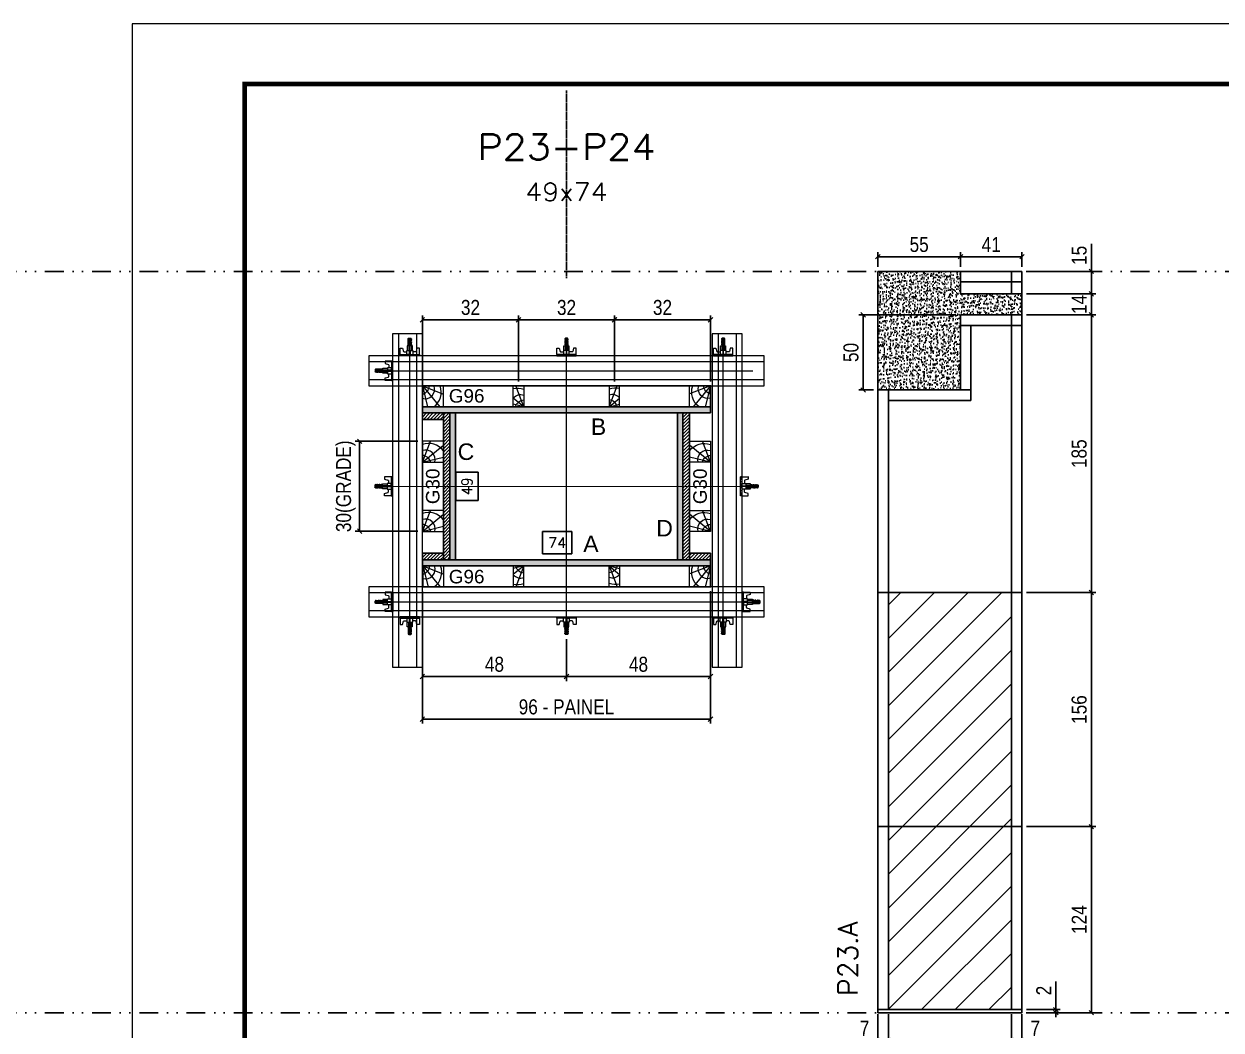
# Model space of a CAD drawing. Extents: x 13379 to 23315, y 867 to 16997.
# Drawn here: x 15912 to 16710, y 10435 to 11106 of the extents above; entities that cross this region are included whole.
import ezdxf
from ezdxf.enums import TextEntityAlignment as Align

# ---------------------------------------------------------------- set-up
doc = ezdxf.new("R2010")
doc.units = 0
for name, pattern in [('DASHED', [0.75, 0.5, -0.25]), ('DIVIDE2', [0.625, 0.25, -0.125, 0, -0.125, 0, -0.125]), ('HIDDEN', [0.375, 0.25, -0.125])]:
    doc.linetypes.add(name, pattern=pattern)
for name, color, linetype in [('CHAPA', 1, 'Continuous'), ('COTA', 241, 'Continuous'), ('MEIO_PONT', 93, 'Continuous'), ('Nível', 160, 'Continuous'), ('Painéis', 200, 'Continuous'), ('SARR_2.2x7', 40, 'Continuous'), ('SARRAFO', 251, 'Continuous'), ('Sarrafo de Pressão', 42, 'HIDDEN'), ('Texto de Titulo', 7, 'Continuous'), ('Texto Qtd Sarr', 242, 'Continuous'), ('TEXTO_GERAL', 7, 'Continuous')]:
    doc.layers.add(name, color=color, linetype=linetype)
for name, color, linetype, lineweight in [('Folhas', 255, 'Continuous', 9), ('Hachura', 251, 'Continuous', 9), ('Madeira', 126, 'Continuous', 18), ('Perfil Metálico', 224, 'Continuous', 18), ('SARRAFO DE PRESSAO', 251, 'DASHED', 9), ('Texto Seção', 7, 'Continuous', 15)]:
    doc.layers.add(name, color=color, linetype=linetype, lineweight=lineweight)
doc.styles.add('ARIAL', font='arial.ttf')
doc.styles.add('COTA TECNICA', font='techl___.ttf', dxfattribs={"height": 10})
doc.styles.add('COTA TECNICA 2X', font='techl___.ttf', dxfattribs={"height": 10})
doc.styles.add('COTA TECNICA-50', font='techl___.ttf', dxfattribs={"height": 10})
doc.styles.add('REGUA-120', font='ROMANS.shx', dxfattribs={"height": 15})
doc.styles.add('ROMANS', font='romans.shx')
doc.styles.add('SANSSERIF', font='sas_____.pfb')
doc.dimstyles.new('COTA PAINEL-50', dxfattribs={"dimtxt": 10, "dimasz": 3, "dimexe": 3, "dimexo": 3, "dimgap": 3, "dimtad": 1, "dimdec": 1, "dimzin": 12, "dimdsep": 46, "dimtxsty": 'COTA TECNICA-50', "dimblk1": 'OBLIQUE', "dimblk2": 'OBLIQUE', "dimsah": 1, "dimcen": 0.9, "dimclrd": 4, "dimclre": 4, "dimclrt": 240, "dimadec": 1, "dimazin": 3, "dimtfac": 1, "dimtdec": 1, "dimtmove": 0, "dimatfit": 3, "dimfxl": 1, "dimtolj": 1, "dimtzin": 12, "dimarcsym": 0})
doc.dimstyles.new('PAINEL', dxfattribs={"dimtxt": 10, "dimasz": 3, "dimexe": 3, "dimexo": 3, "dimgap": 3, "dimtad": 1, "dimdec": 1, "dimzin": 12, "dimdsep": 46, "dimtxsty": 'COTA TECNICA', "dimblk1": 'OBLIQUE', "dimblk2": 'OBLIQUE', "dimsah": 1, "dimcen": 0.9, "dimclrd": 4, "dimclre": 4, "dimclrt": 240, "dimadec": 1, "dimazin": 3, "dimtfac": 1, "dimtdec": 1, "dimtmove": 0, "dimatfit": 3, "dimfxl": 1, "dimtolj": 1, "dimtzin": 12, "dimarcsym": 0})
doc.dimstyles.new('SECAO PILAR', dxfattribs={"dimtxt": 10, "dimasz": 3, "dimexe": 3, "dimexo": 3, "dimgap": 3, "dimtad": 1, "dimdec": 1, "dimlfac": 0.5, "dimzin": 12, "dimdsep": 46, "dimtxsty": 'COTA TECNICA 2X', "dimblk1": 'OBLIQUE', "dimblk2": 'OBLIQUE', "dimsah": 1, "dimcen": 0.9, "dimclrd": 256, "dimclre": 256, "dimclrt": 256, "dimadec": 1, "dimazin": 3, "dimtfac": 1, "dimtdec": 1, "dimtmove": 0, "dimatfit": 3, "dimfxl": 1, "dimtolj": 1, "dimtzin": 12, "dimarcsym": 0})
doc.dimstyles.new('SECÇÃO 2', dxfattribs={"dimtxt": 7, "dimasz": 6, "dimexe": 0.18, "dimexo": 2, "dimgap": -4, "dimtad": 3, "dimdec": 1, "dimlfac": 0.5, "dimzin": 12, "dimdsep": 46, "dimtxsty": 'ROMANS', "dimblk": 'ARCHTICK', "dimcen": 0.09, "dimse1": 1, "dimse2": 1, "dimsd1": 1, "dimsd2": 1, "dimclrd": 180, "dimclre": 5, "dimclrt": 1, "dimadec": 0, "dimazin": 3, "dimtfac": 1, "dimtdec": 1, "dimtofl": 0, "dimtmove": 0, "dimatfit": 3, "dimldrblk": 'ARCHTICK', "dimfxl": 1, "dimtolj": 1, "dimtzin": 0, "dimarcsym": 0})

# ---------------------------------------------------------------- blocks, each defined once
blk = doc.blocks.new('9999999999')
at = {"layer": 'Folhas'}
blk.add_lwpolyline([(98138.98, 34190.21), (99623.98, 34190.21), (99623.98, 35240.21), (98138.98, 35240.21)], close=True, dxfattribs=at)
at = {"layer": 'Folhas', "color": 30, "const_width": 3}
blk.add_lwpolyline([(98213.98, 34230.21), (99583.98, 34230.21), (99583.98, 35200.21), (98213.98, 35200.21)], close=True, dxfattribs=at)
blk = doc.blocks.new('*D681')
at = {"layer": 'COTA', "color": 180, "lineweight": -2, "transparency": 16777216}
for p, q in [((16215.06, 10806.99), (16200.06, 10806.99)), ((16200.06, 10806.99), (16200.06, 10787.99)), ((16215.06, 10787.99), (16215.06, 10806.99)), ((16200.06, 10787.99), (16215.06, 10787.99))]:
    blk.add_line(p, q, dxfattribs=at)
at = {"layer": 'Defpoints', "color": 0, "transparency": 16777216}
for p in [(16217.19, 10846.49), (16217.19, 10748.49), (16219.06, 10748.49)]:
    blk.add_point(p, dxfattribs=at)
at = {"layer": 'COTA', "color": 1, "transparency": 16777216, "insert": (16207.56, 10797.49), "char_height": 7, "attachment_point": 5, "rotation": 90, "style": 'ROMANS'}
blk.add_mtext('\\A1;49', dxfattribs=at)
blk = doc.blocks.new('_ArchTick')
at = {"color": 0, "linetype": 'ByBlock', "const_width": 0.15}
blk.add_lwpolyline([(-0.5, -0.5), (0.5, 0.5)], dxfattribs=at)
blk = doc.blocks.new('*D682')
at = {"layer": 'COTA', "color": 180, "lineweight": -2, "transparency": 16777216}
for p, q in [((16277.51, 10767.49), (16257.84, 10767.49)), ((16257.84, 10767.49), (16257.84, 10752.49)), ((16277.51, 10752.49), (16277.51, 10767.49)), ((16257.84, 10752.49), (16277.51, 10752.49))]:
    blk.add_line(p, q, dxfattribs=at)
at = {"layer": 'Defpoints', "color": 0, "transparency": 16777216}
for p in [(16199.87, 10748.49), (16347.87, 10748.49), (16347.87, 10748.49)]:
    blk.add_point(p, dxfattribs=at)
at = {"layer": 'COTA', "color": 1, "transparency": 16777216, "insert": (16267.68, 10759.99), "char_height": 7, "attachment_point": 5, "style": 'ROMANS'}
blk.add_mtext('\\A1;74', dxfattribs=at)
blk = doc.blocks.new('_Oblique')
at = {"color": 0, "linetype": 'ByBlock', "lineweight": -2}
blk.add_line((-0.5, -0.5), (0.5, 0.5), dxfattribs=at)
blk = doc.blocks.new('*D683')
at = {"layer": 'COTA', "lineweight": -2, "transparency": 16777216}
for p, q in [((16177.87, 10727.5), (16177.87, 10639.33)), ((16369.87, 10727.54), (16369.87, 10639.33)), ((16177.87, 10642.33), (16369.87, 10642.33))]:
    blk.add_line(p, q, dxfattribs=at)
at = {"layer": 'Defpoints', "color": 0, "transparency": 16777216}
for p in [(16177.87, 10730.5), (16369.87, 10730.54), (16369.87, 10642.33)]:
    blk.add_point(p, dxfattribs=at)
at = {"layer": 'COTA', "lineweight": -2, "transparency": 16777216, "xscale": 3, "yscale": 3, "zscale": 3, "rotation": 180}
blk.add_blockref('_Oblique', (16177.87, 10642.33), dxfattribs=at)
at = {"layer": 'COTA', "lineweight": -2, "transparency": 16777216, "xscale": 3, "yscale": 3, "zscale": 3}
blk.add_blockref('_Oblique', (16369.87, 10642.33), dxfattribs=at)
at = {"layer": 'COTA', "transparency": 16777216, "insert": (16273.87, 10650.46), "char_height": 10, "attachment_point": 5, "style": 'COTA TECNICA 2X'}
blk.add_mtext('\\A1;96 - PAINEL', dxfattribs=at)
blk = doc.blocks.new('*D684')
at = {"layer": 'COTA', "lineweight": -2, "transparency": 16777216}
for p, q in [((16177.87, 10727.49), (16177.87, 10667.76)), ((16273.88, 10695.72), (16273.88, 10667.76)), ((16177.87, 10670.76), (16273.88, 10670.76))]:
    blk.add_line(p, q, dxfattribs=at)
at = {"layer": 'Defpoints', "color": 0, "transparency": 16777216}
for p in [(16177.87, 10730.49), (16273.88, 10698.72), (16273.88, 10670.76)]:
    blk.add_point(p, dxfattribs=at)
at = {"layer": 'COTA', "lineweight": -2, "transparency": 16777216, "xscale": 3, "yscale": 3, "zscale": 3, "rotation": 180}
blk.add_blockref('_Oblique', (16177.87, 10670.76), dxfattribs=at)
at = {"layer": 'COTA', "lineweight": -2, "transparency": 16777216, "xscale": 3, "yscale": 3, "zscale": 3}
blk.add_blockref('_Oblique', (16273.88, 10670.76), dxfattribs=at)
at = {"layer": 'COTA', "transparency": 16777216, "insert": (16225.88, 10678.85), "char_height": 10, "attachment_point": 5, "style": 'COTA TECNICA 2X'}
blk.add_mtext('\\A1;48', dxfattribs=at)
blk = doc.blocks.new('*D685')
at = {"layer": 'COTA', "lineweight": -2, "transparency": 16777216}
for p, q in [((16369.87, 10727.49), (16369.87, 10667.76)), ((16273.88, 10695.72), (16273.88, 10667.76)), ((16273.88, 10670.76), (16369.87, 10670.76))]:
    blk.add_line(p, q, dxfattribs=at)
at = {"layer": 'Defpoints', "color": 0, "transparency": 16777216}
for p in [(16369.87, 10730.49), (16273.88, 10698.72), (16369.87, 10670.76)]:
    blk.add_point(p, dxfattribs=at)
at = {"layer": 'COTA', "lineweight": -2, "transparency": 16777216, "xscale": 3, "yscale": 3, "zscale": 3, "rotation": 180}
blk.add_blockref('_Oblique', (16273.88, 10670.76), dxfattribs=at)
at = {"layer": 'COTA', "lineweight": -2, "transparency": 16777216, "xscale": 3, "yscale": 3, "zscale": 3}
blk.add_blockref('_Oblique', (16369.87, 10670.76), dxfattribs=at)
at = {"layer": 'COTA', "transparency": 16777216, "insert": (16321.88, 10678.85), "char_height": 10, "attachment_point": 5, "style": 'COTA TECNICA 2X'}
blk.add_mtext('\\A1;48', dxfattribs=at)
blk = doc.blocks.new('titulo1')
at = {"layer": 'Defpoints', "color": 252, "linetype": 'HIDDEN', "ltscale": 2}
blk.add_line((0, 0), (0, 125), dxfattribs=at)
at = {"layer": 'Defpoints', "style": 'ROMANS', "oblique": 15}
blk.add_attdef('FOLHA', text='', height=10, dxfattribs=at).set_placement((0, 15.58), align=Align.MIDDLE_CENTER)
at = {"layer": 'Texto Qtd Sarr', "color": 3, "style": 'ROMANS', "oblique": 15}
for tag, height, p in [('TITULO', 17, (0, 71.45)), ('SEÇÃO', 12, (0, 41.55))]:
    blk.add_attdef(tag, text='', height=height, dxfattribs=at).set_placement(p, align=Align.MIDDLE_CENTER)
blk = doc.blocks.new('PONTALETE')
at = {"layer": 'Madeira'}
for q in [(2.71, 7), (7, 5.76), (7, 1.74)]:
    blk.add_line((0, 0), q, dxfattribs=at)
blk.add_lwpolyline([(0, 0), (7, 0), (7, 7), (0, 7)], close=True, dxfattribs=at)
for centre, radius, start, end in [((2.04, 0.06), 6.23, 37.2818, 109.0913), ((1.09, 0.9), 3.19, 343.603, 109.9847), ((-0.21, -0.78), 3.09, 14.6322, 86.0383)]:
    blk.add_arc(centre, radius, start, end, dxfattribs=at)
blk = doc.blocks.new('*D668')
at = {"layer": 'COTA', "lineweight": -2, "transparency": 16777216}
for p, q in [((16177.87, 10853.49), (16177.87, 10911.42)), ((16241.95, 10867.44), (16241.95, 10911.42)), ((16177.87, 10908.42), (16241.95, 10908.42))]:
    blk.add_line(p, q, dxfattribs=at)
at = {"layer": 'Defpoints', "color": 0, "transparency": 16777216}
for p in [(16241.95, 10908.42), (16241.95, 10864.44), (16177.87, 10850.49)]:
    blk.add_point(p, dxfattribs=at)
at = {"layer": 'COTA', "lineweight": -2, "transparency": 16777216, "xscale": 3, "yscale": 3, "zscale": 3, "rotation": 180}
blk.add_blockref('_Oblique', (16177.87, 10908.42), dxfattribs=at)
at = {"layer": 'COTA', "lineweight": -2, "transparency": 16777216, "xscale": 3, "yscale": 3, "zscale": 3}
blk.add_blockref('_Oblique', (16241.95, 10908.42), dxfattribs=at)
at = {"layer": 'COTA', "transparency": 16777216, "insert": (16209.91, 10916.64), "char_height": 10, "attachment_point": 5, "style": 'COTA TECNICA 2X'}
blk.add_mtext('\\A1;32', dxfattribs=at)
blk = doc.blocks.new('MEIO PONTALETE')
at = {"layer": 'Madeira'}
for q in [(2.71, 7), (3.5, 2.88), (3.5, 0.87)]:
    blk.add_line((0, 0), q, dxfattribs=at)
blk.add_lwpolyline([(0, 0), (3.5, 0), (3.5, 7), (0, 7)], close=True, dxfattribs=at)
for centre, radius, start, end in [((2.04, 0.06), 6.23, 76.4499, 109.0913), ((1.09, 0.9), 3.19, 40.9063, 109.9847), ((-0.21, -0.78), 3.09, 14.6322, 86.0383)]:
    blk.add_arc(centre, radius, start, end, dxfattribs=at)
blk = doc.blocks.new('*D695')
at = {"layer": 'COTA', "lineweight": -2, "transparency": 16777216}
for p, q in [((16241.95, 10867.44), (16241.95, 10911.42)), ((16305.9, 10867.44), (16305.9, 10911.42)), ((16241.95, 10908.42), (16305.9, 10908.42))]:
    blk.add_line(p, q, dxfattribs=at)
at = {"layer": 'Defpoints', "color": 0, "transparency": 16777216}
for p in [(16305.9, 10908.42), (16241.95, 10864.44), (16305.9, 10864.44)]:
    blk.add_point(p, dxfattribs=at)
at = {"layer": 'COTA', "lineweight": -2, "transparency": 16777216, "xscale": 3, "yscale": 3, "zscale": 3, "rotation": 180}
blk.add_blockref('_Oblique', (16241.95, 10908.42), dxfattribs=at)
at = {"layer": 'COTA', "lineweight": -2, "transparency": 16777216, "xscale": 3, "yscale": 3, "zscale": 3}
blk.add_blockref('_Oblique', (16305.9, 10908.42), dxfattribs=at)
at = {"layer": 'COTA', "transparency": 16777216, "insert": (16273.92, 10916.64), "char_height": 10, "attachment_point": 5, "style": 'COTA TECNICA 2X'}
blk.add_mtext('\\A1;32', dxfattribs=at)
blk = doc.blocks.new('C')
at = {"layer": 'Hachura', "color": 0}
for p, q in [((0, 3.22), (0, -3.22)), ((0.45, 3.22), (0, 3.22)), ((0.46, 3.16), (0, 3.16)), ((0.46, 3.05), (0, 3.05)), ((0.46, 2.88), (0, 2.88)), ((0, 2.75), (0, -1.16)), ((0.46, 2.65), (0, 2.65)), ((0.46, 2.23), (0, 2.23)), ((0.46, 1.51), (0, 1.51)), ((0.39, 0.49), (0.17, 0.49)), ((0.45, -3.23), (0.45, 3.22)), ((0.45, 3.22), (2.58, 3.22)), ((1.74, 0.97), (0.45, 0.97)), ((1.45, 0.1), (0.45, 0.1)), ((1.35, 1.94), (1.35, 0.96)), ((2.58, 2.39), (1.47, 2.09)), ((1.74, -0.97), (1.74, 0.97)), ((1.74, 0.97), (1.74, 0.84)), ((1.74, 0.97), (1.74, 0.84)), ((1.74, 0.84), (3.35, 0.84)), ((3.35, 0.45), (1.74, 0.45)), ((2.58, 3.22), (2.58, 2.39)), ((3.32, 0.84), (3.32, -0.84)), ((3.35, 0.84), (3.35, -0.84)), ((3.68, 0.45), (3.35, 0.45)), ((3.84, -0.52), (3.35, 0.45)), ((3.35, 0.06), (3.67, -0.57)), ((3.68, 0.45), (4.16, -0.52)), ((3.72, 0.5), (4.25, -0.57)), ((4.37, -0.55), (3.83, 0.53)), ((4.15, 0.45), (3.93, 0.45)), ((4.42, -0.52), (3.93, 0.45)), ((4.15, 0.45), (4.26, 0.45)), ((4.26, 0.45), (4.74, -0.52)), ((4.3, 0.5), (4.83, -0.57)), ((4.95, -0.55), (4.41, 0.53)), ((4.51, 0.45), (4.84, 0.45)), ((5, -0.52), (4.51, 0.45)), ((4.84, 0.45), (5.32, -0.52)), ((4.88, 0.5), (5.41, -0.57)), ((5.53, -0.55), (4.99, 0.53)), ((5.58, -0.52), (5.09, 0.45)), ((5.42, 0.45), (5.09, 0.45)), ((5.58, -0.52), (5.09, 0.45)), ((5.42, 0.45), (5.74, -0.19)), ((5.46, 0.5), (5.74, -0.07)), ((5.74, 0.19), (5.57, 0.53)), ((5.74, 0.32), (5.68, 0.45)), ((5.68, 0.45), (5.74, 0.45)), ((5.74, 0.45), (5.9, 0.29)), ((5.74, 0.45), (5.74, -0.52)), ((5.9, -0.36), (5.9, 0.29)), ((0.45, 0), (0, 0)), ((0.46, -1.52), (0, -1.52)), ((0.46, -2.23), (0, -2.23)), ((0.46, -2.65), (0, -2.65)), ((0.46, -2.88), (0, -2.88)), ((0.46, -3.05), (0, -3.05)), ((0.46, -3.16), (0, -3.16)), ((0, -3.22), (2.57, -3.22)), ((0.08, -0.48), (0.29, -0.48)), ((0.29, -0.48), (0.4, -0.48)), ((0.45, 0), (0.45, -0.97)), ((0.45, -0.16), (1.45, -0.16)), ((0.45, -0.65), (0.45, -0.32)), ((0.45, -3.23), (0.45, -0.65)), ((0.45, -0.97), (1.74, -0.97)), ((1.35, -1.94), (1.35, -0.97)), ((2.58, -2.39), (1.47, -2.1)), ((3.35, -0.32), (1.74, -0.32)), ((3.35, -0.84), (1.74, -0.84)), ((2.58, -3.23), (2.58, -2.39)), ((3.35, -0.07), (3.58, -0.52)), ((3.35, -0.52), (3.58, -0.52)), ((3.84, -0.52), (4.16, -0.52)), ((4.42, -0.52), (4.74, -0.52)), ((4.63, -0.52), (4.74, -0.52)), ((5, -0.52), (5.32, -0.52)), ((5.58, -0.52), (5.74, -0.52)), ((5.74, -0.52), (5.9, -0.36)), ((5.74, -0.52), (5.74, -0.52))]:
    blk.add_line(p, q, dxfattribs=at)
for centre, radius, start, end in [((1.52, 1.94), 0.161, 104.7436, 180), ((1.44, -0.03), 0.129, 272.695, 87.305), ((3.81, 0.39), 0.143, 25.5688, 154.4312), ((4.39, 0.39), 0.143, 25.5688, 154.4312), ((4.97, 0.39), 0.143, 25.5688, 154.4312), ((5.55, 0.39), 0.143, 25.5688, 154.4312), ((0.17, -0.37), 0.174, 221.744, 317.8592), ((1.52, -1.94), 0.161, 180, 255.2564), ((3.71, -0.4), 0.174, 222.1408, 318.256), ((4.29, -0.4), 0.174, 222.1408, 318.256), ((4.87, -0.4), 0.174, 222.1408, 318.256), ((5.45, -0.4), 0.174, 222.1408, 318.256), ((5.61, -0.4), 0.174, 317.8592, 318.256)]:
    blk.add_arc(centre, radius, start, end, dxfattribs=at)
blk = doc.blocks.new('*D669')
at = {"layer": 'COTA', "lineweight": -2, "transparency": 16777216}
for p, q in [((16305.8, 10867.44), (16305.8, 10911.42)), ((16369.87, 10867.44), (16369.87, 10911.42)), ((16305.8, 10908.42), (16369.87, 10908.42))]:
    blk.add_line(p, q, dxfattribs=at)
at = {"layer": 'Defpoints', "color": 0, "transparency": 16777216}
for p in [(16369.87, 10908.42), (16305.8, 10864.44), (16369.87, 10864.44)]:
    blk.add_point(p, dxfattribs=at)
at = {"layer": 'COTA', "lineweight": -2, "transparency": 16777216, "xscale": 3, "yscale": 3, "zscale": 3, "rotation": 180}
blk.add_blockref('_Oblique', (16305.8, 10908.42), dxfattribs=at)
at = {"layer": 'COTA', "lineweight": -2, "transparency": 16777216, "xscale": 3, "yscale": 3, "zscale": 3}
blk.add_blockref('_Oblique', (16369.87, 10908.42), dxfattribs=at)
at = {"layer": 'COTA', "transparency": 16777216, "insert": (16337.84, 10916.64), "char_height": 10, "attachment_point": 5, "style": 'COTA TECNICA 2X'}
blk.add_mtext('\\A1;32', dxfattribs=at)
blk = doc.blocks.new('*D670')
at = {"layer": 'COTA', "lineweight": -2, "transparency": 16777216}
for p, q in [((16174.87, 10827.49), (16133.06, 10827.49)), ((16136.06, 10767.57), (16136.06, 10827.49)), ((16174.9, 10767.57), (16133.06, 10767.57))]:
    blk.add_line(p, q, dxfattribs=at)
at = {"layer": 'Defpoints', "color": 0, "transparency": 16777216}
for p in [(16136.06, 10827.49), (16177.87, 10827.49), (16177.9, 10767.57)]:
    blk.add_point(p, dxfattribs=at)
at = {"layer": 'COTA', "lineweight": -2, "transparency": 16777216, "xscale": 3, "yscale": 3, "zscale": 3}
for p, rotation in [((16136.06, 10827.49), 90), ((16136.06, 10767.57), 270)]:
    blk.add_blockref('_Oblique', p, dxfattribs=dict(at, rotation=rotation))
at = {"layer": 'COTA', "transparency": 16777216, "insert": (16126.84, 10797.53), "char_height": 10, "attachment_point": 5, "rotation": 90, "style": 'COTA TECNICA 2X'}
blk.add_mtext('\\A1;30(GRADE)', dxfattribs=at)
blk = doc.blocks.new('*D671')
at = {"layer": 'COTA', "color": 4, "lineweight": -2, "transparency": 16777216}
for p, q in [((16481.35, 10445.73), (16481.35, 10391.55)), ((16577.35, 10445.73), (16577.35, 10391.55)), ((16481.35, 10394.55), (16577.35, 10394.55))]:
    blk.add_line(p, q, dxfattribs=at)
at = {"layer": 'Defpoints', "color": 0, "transparency": 16777216}
for p in [(16481.35, 10448.73), (16577.35, 10448.73), (16577.35, 10394.55)]:
    blk.add_point(p, dxfattribs=at)
at = {"layer": 'COTA', "color": 4, "lineweight": -2, "transparency": 16777216, "xscale": 3, "yscale": 3, "zscale": 3, "rotation": 180}
blk.add_blockref('_Oblique', (16481.35, 10394.55), dxfattribs=at)
at = {"layer": 'COTA', "color": 4, "lineweight": -2, "transparency": 16777216, "xscale": 3, "yscale": 3, "zscale": 3}
blk.add_blockref('_Oblique', (16577.35, 10394.55), dxfattribs=at)
at = {"layer": 'COTA', "color": 240, "transparency": 16777216, "insert": (16529.35, 10402.68), "char_height": 10, "attachment_point": 5, "style": 'COTA TECNICA'}
blk.add_mtext('\\A1;96', dxfattribs=at)
blk = doc.blocks.new('*D672')
at = {"layer": 'COTA', "color": 4, "lineweight": -2, "transparency": 16777216}
for p, q in [((16580.35, 10570.73), (16626.59, 10570.73)), ((16623.59, 10446.73), (16623.59, 10570.73)), ((16580.35, 10446.73), (16626.59, 10446.73))]:
    blk.add_line(p, q, dxfattribs=at)
at = {"layer": 'Defpoints', "color": 0, "transparency": 16777216}
for p in [(16577.35, 10570.73), (16623.59, 10570.73), (16577.35, 10446.73)]:
    blk.add_point(p, dxfattribs=at)
at = {"layer": 'COTA', "color": 4, "lineweight": -2, "transparency": 16777216, "xscale": 3, "yscale": 3, "zscale": 3}
for p, rotation in [((16623.59, 10570.73), 90), ((16623.59, 10446.73), 270)]:
    blk.add_blockref('_Oblique', p, dxfattribs=dict(at, rotation=rotation))
at = {"layer": 'COTA', "color": 240, "transparency": 16777216, "insert": (16615.51, 10508.73), "char_height": 10, "attachment_point": 5, "rotation": 90, "style": 'COTA TECNICA-50'}
blk.add_mtext('\\A1;124', dxfattribs=at)
blk = doc.blocks.new('*D673')
at = {"layer": 'COTA', "color": 4, "lineweight": -2, "transparency": 16777216}
for p, q in [((16599.87, 10448.73), (16599.87, 10467.53)), ((16580.35, 10448.73), (16602.87, 10448.73)), ((16599.87, 10446.73), (16599.87, 10448.73)), ((16580.35, 10446.73), (16602.87, 10446.73)), ((16599.87, 10446.73), (16599.87, 10443.73))]:
    blk.add_line(p, q, dxfattribs=at)
at = {"layer": 'Defpoints', "color": 0, "transparency": 16777216}
for p in [(16577.35, 10448.73), (16577.35, 10446.73), (16599.87, 10446.73)]:
    blk.add_point(p, dxfattribs=at)
at = {"layer": 'COTA', "color": 4, "lineweight": -2, "transparency": 16777216, "xscale": 3, "yscale": 3, "zscale": 3}
for p, rotation in [((16599.87, 10448.73), 270), ((16599.87, 10446.73), 90)]:
    blk.add_blockref('_Oblique', p, dxfattribs=dict(at, rotation=rotation))
at = {"layer": 'COTA', "color": 240, "transparency": 16777216, "insert": (16591.87, 10461.47), "char_height": 10, "attachment_point": 5, "rotation": 90, "style": 'COTA TECNICA-50'}
blk.add_mtext('\\A1;2', dxfattribs=at)
blk = doc.blocks.new('*D674')
at = {"layer": 'COTA', "color": 4, "lineweight": -2, "transparency": 16777216}
for p, q in [((16481.35, 10443.73), (16481.35, 10425.22)), ((16488.35, 10445.73), (16488.35, 10425.22)), ((16481.35, 10428.22), (16466.62, 10428.22)), ((16488.35, 10428.22), (16481.35, 10428.22))]:
    blk.add_line(p, q, dxfattribs=at)
at = {"layer": 'Defpoints', "color": 0, "transparency": 16777216}
for p in [(16488.35, 10448.73), (16481.35, 10446.73), (16481.35, 10428.22)]:
    blk.add_point(p, dxfattribs=at)
at = {"layer": 'COTA', "color": 4, "lineweight": -2, "transparency": 16777216, "xscale": 3, "yscale": 3, "zscale": 3, "rotation": 180}
blk.add_blockref('_Oblique', (16481.35, 10428.22), dxfattribs=at)
at = {"layer": 'COTA', "color": 4, "lineweight": -2, "transparency": 16777216, "xscale": 3, "yscale": 3, "zscale": 3}
blk.add_blockref('_Oblique', (16488.35, 10428.22), dxfattribs=at)
at = {"layer": 'COTA', "color": 240, "transparency": 16777216, "insert": (16472.48, 10436.29), "char_height": 10, "attachment_point": 5, "style": 'COTA TECNICA-50'}
blk.add_mtext('\\A1;7', dxfattribs=at)
blk = doc.blocks.new('*D675')
at = {"layer": 'COTA', "color": 4, "lineweight": -2, "transparency": 16777216}
for p, q in [((16570.35, 10445.73), (16570.35, 10425.22)), ((16577.35, 10443.73), (16577.35, 10425.22)), ((16570.35, 10428.22), (16577.35, 10428.22)), ((16577.35, 10428.22), (16592.08, 10428.22))]:
    blk.add_line(p, q, dxfattribs=at)
at = {"layer": 'Defpoints', "color": 0, "transparency": 16777216}
for p in [(16570.35, 10448.73), (16577.35, 10446.73), (16577.35, 10428.22)]:
    blk.add_point(p, dxfattribs=at)
at = {"layer": 'COTA', "color": 4, "lineweight": -2, "transparency": 16777216, "xscale": 3, "yscale": 3, "zscale": 3, "rotation": 180}
blk.add_blockref('_Oblique', (16570.35, 10428.22), dxfattribs=at)
at = {"layer": 'COTA', "color": 4, "lineweight": -2, "transparency": 16777216, "xscale": 3, "yscale": 3, "zscale": 3}
blk.add_blockref('_Oblique', (16577.35, 10428.22), dxfattribs=at)
at = {"layer": 'COTA', "color": 240, "transparency": 16777216, "insert": (16586.21, 10436.29), "char_height": 10, "attachment_point": 5, "style": 'COTA TECNICA-50'}
blk.add_mtext('\\A1;7', dxfattribs=at)
blk = doc.blocks.new('*D696')
at = {"layer": 'COTA', "color": 4, "lineweight": -2, "transparency": 16777216}
for p, q in [((16580.35, 10925.73), (16626.59, 10925.73)), ((16623.59, 10911.73), (16623.59, 10925.73)), ((16580.35, 10911.73), (16626.59, 10911.73))]:
    blk.add_line(p, q, dxfattribs=at)
at = {"layer": 'Defpoints', "color": 0, "transparency": 16777216}
for p in [(16577.35, 10925.73), (16623.59, 10925.73), (16577.35, 10911.73)]:
    blk.add_point(p, dxfattribs=at)
at = {"layer": 'COTA', "color": 4, "lineweight": -2, "transparency": 16777216, "xscale": 3, "yscale": 3, "zscale": 3}
for p, rotation in [((16623.59, 10925.73), 90), ((16623.59, 10911.73), 270)]:
    blk.add_blockref('_Oblique', p, dxfattribs=dict(at, rotation=rotation))
at = {"layer": 'COTA', "color": 240, "transparency": 16777216, "insert": (16615.51, 10918.73), "char_height": 10, "attachment_point": 5, "rotation": 90, "style": 'COTA TECNICA'}
blk.add_mtext('\\A1;14', dxfattribs=at)
blk = doc.blocks.new('*D697')
at = {"layer": 'COTA', "color": 4, "lineweight": -2, "transparency": 16777216}
for p, q in [((16623.59, 10940.73), (16623.59, 10959.1)), ((16580.35, 10940.73), (16626.59, 10940.73)), ((16623.59, 10925.73), (16623.59, 10940.73)), ((16580.35, 10925.73), (16626.59, 10925.73))]:
    blk.add_line(p, q, dxfattribs=at)
at = {"layer": 'Defpoints', "color": 0, "transparency": 16777216}
for p in [(16577.35, 10940.73), (16623.59, 10940.73), (16577.35, 10925.73)]:
    blk.add_point(p, dxfattribs=at)
at = {"layer": 'COTA', "color": 4, "lineweight": -2, "transparency": 16777216, "xscale": 3, "yscale": 3, "zscale": 3}
for p, rotation in [((16623.59, 10940.73), 90), ((16623.59, 10925.73), 270)]:
    blk.add_blockref('_Oblique', p, dxfattribs=dict(at, rotation=rotation))
at = {"layer": 'COTA', "color": 240, "transparency": 16777216, "insert": (16615.48, 10951.41), "char_height": 10, "attachment_point": 5, "rotation": 90, "style": 'COTA TECNICA'}
blk.add_mtext('\\A1;15', dxfattribs=at)
blk = doc.blocks.new('*D698')
at = {"layer": 'COTA', "color": 4, "lineweight": -2, "transparency": 16777216}
for p, q in [((16481.35, 10943.73), (16481.35, 10953.51)), ((16536.35, 10943.73), (16536.35, 10953.51)), ((16481.35, 10950.51), (16536.35, 10950.51))]:
    blk.add_line(p, q, dxfattribs=at)
at = {"layer": 'Defpoints', "color": 0, "transparency": 16777216}
for p in [(16536.35, 10950.51), (16481.35, 10940.73), (16536.35, 10940.73)]:
    blk.add_point(p, dxfattribs=at)
at = {"layer": 'COTA', "color": 4, "lineweight": -2, "transparency": 16777216, "xscale": 3, "yscale": 3, "zscale": 3, "rotation": 180}
blk.add_blockref('_Oblique', (16481.35, 10950.51), dxfattribs=at)
at = {"layer": 'COTA', "color": 4, "lineweight": -2, "transparency": 16777216, "xscale": 3, "yscale": 3, "zscale": 3}
blk.add_blockref('_Oblique', (16536.35, 10950.51), dxfattribs=at)
at = {"layer": 'COTA', "color": 240, "transparency": 16777216, "insert": (16508.85, 10958.62), "char_height": 10, "attachment_point": 5, "style": 'COTA TECNICA'}
blk.add_mtext('\\A1;55', dxfattribs=at)
blk = doc.blocks.new('*D699')
at = {"layer": 'COTA', "color": 4, "lineweight": -2, "transparency": 16777216}
for p, q in [((16536.35, 10943.73), (16536.35, 10953.51)), ((16577.35, 10943.73), (16577.35, 10953.51)), ((16577.35, 10950.51), (16536.35, 10950.51))]:
    blk.add_line(p, q, dxfattribs=at)
at = {"layer": 'Defpoints', "color": 0, "transparency": 16777216}
for p in [(16536.35, 10950.51), (16536.35, 10940.73), (16577.35, 10940.73)]:
    blk.add_point(p, dxfattribs=at)
at = {"layer": 'COTA', "color": 4, "lineweight": -2, "transparency": 16777216, "xscale": 3, "yscale": 3, "zscale": 3, "rotation": 180}
blk.add_blockref('_Oblique', (16536.35, 10950.51), dxfattribs=at)
at = {"layer": 'COTA', "color": 4, "lineweight": -2, "transparency": 16777216, "xscale": 3, "yscale": 3, "zscale": 3}
blk.add_blockref('_Oblique', (16577.35, 10950.51), dxfattribs=at)
at = {"layer": 'COTA', "color": 240, "transparency": 16777216, "insert": (16556.85, 10958.58), "char_height": 10, "attachment_point": 5, "style": 'COTA TECNICA'}
blk.add_mtext('\\A1;41', dxfattribs=at)
blk = doc.blocks.new('*D700')
at = {"layer": 'COTA', "color": 4, "lineweight": -2, "transparency": 16777216}
for p, q in [((16533.35, 10911.73), (16468.57, 10911.73)), ((16471.57, 10861.73), (16471.57, 10911.73)), ((16478.35, 10861.73), (16468.57, 10861.73))]:
    blk.add_line(p, q, dxfattribs=at)
at = {"layer": 'Defpoints', "color": 0, "transparency": 16777216}
for p in [(16471.57, 10911.73), (16536.35, 10911.73), (16481.35, 10861.73)]:
    blk.add_point(p, dxfattribs=at)
at = {"layer": 'COTA', "color": 4, "lineweight": -2, "transparency": 16777216, "xscale": 3, "yscale": 3, "zscale": 3}
for p, rotation in [((16471.57, 10911.73), 90), ((16471.57, 10861.73), 270)]:
    blk.add_blockref('_Oblique', p, dxfattribs=dict(at, rotation=rotation))
at = {"layer": 'COTA', "color": 240, "transparency": 16777216, "insert": (16463.46, 10886.73), "char_height": 10, "attachment_point": 5, "rotation": 90, "style": 'COTA TECNICA'}
blk.add_mtext('\\A1;50', dxfattribs=at)
blk = doc.blocks.new('*D704')
at = {"layer": 'COTA', "color": 4, "lineweight": -2, "transparency": 16777216}
for p, q in [((16580.35, 10726.73), (16626.59, 10726.73)), ((16623.59, 10570.73), (16623.59, 10726.73)), ((16580.35, 10570.73), (16626.59, 10570.73))]:
    blk.add_line(p, q, dxfattribs=at)
at = {"layer": 'Defpoints', "color": 0, "transparency": 16777216}
for p in [(16577.35, 10726.73), (16623.59, 10726.73), (16577.35, 10570.73)]:
    blk.add_point(p, dxfattribs=at)
at = {"layer": 'COTA', "color": 4, "lineweight": -2, "transparency": 16777216, "xscale": 3, "yscale": 3, "zscale": 3}
for p, rotation in [((16623.59, 10726.73), 90), ((16623.59, 10570.73), 270)]:
    blk.add_blockref('_Oblique', p, dxfattribs=dict(at, rotation=rotation))
at = {"layer": 'COTA', "color": 240, "transparency": 16777216, "insert": (16615.48, 10648.73), "char_height": 10, "attachment_point": 5, "rotation": 90, "style": 'COTA TECNICA'}
blk.add_mtext('\\A1;156', dxfattribs=at)
blk = doc.blocks.new('*D705')
at = {"layer": 'COTA', "color": 4, "lineweight": -2, "transparency": 16777216}
for p, q in [((16580.35, 10911.73), (16626.59, 10911.73)), ((16623.59, 10726.73), (16623.59, 10911.73)), ((16580.35, 10726.73), (16626.59, 10726.73))]:
    blk.add_line(p, q, dxfattribs=at)
at = {"layer": 'Defpoints', "color": 0, "transparency": 16777216}
for p in [(16577.35, 10911.73), (16623.59, 10911.73), (16577.35, 10726.73)]:
    blk.add_point(p, dxfattribs=at)
at = {"layer": 'COTA', "color": 4, "lineweight": -2, "transparency": 16777216, "xscale": 3, "yscale": 3, "zscale": 3}
for p, rotation in [((16623.59, 10911.73), 90), ((16623.59, 10726.73), 270)]:
    blk.add_blockref('_Oblique', p, dxfattribs=dict(at, rotation=rotation))
at = {"layer": 'COTA', "color": 240, "transparency": 16777216, "insert": (16615.45, 10819.23), "char_height": 10, "attachment_point": 5, "rotation": 90, "style": 'COTA TECNICA'}
blk.add_mtext('\\A1;185', dxfattribs=at)

msp = doc.modelspace()

# ---------------------------------------------------------------- hatches: boundary and pattern name
at = {"layer": 'COTA'}
h = msp.add_hatch(dxfattribs=at)
h.set_pattern_fill('AR-CONC', color=256, scale=0.03)
h.paths.add_polyline_path([(16536.35, 10911.73), (16577.35, 10911.73), (16577.35, 10925.73), (16536.35, 10925.73), (16536.35, 10940.73), (16481.35, 10940.73), (16481.35, 10861.73), (16536.35, 10861.73)])
at = {"layer": 'Hachura'}
h = msp.add_hatch(color=256, dxfattribs=at)
h.dxf.hatch_style = 1
h.paths.add_polyline_path([(16369.87, 10846.49), (16369.87, 10850.49), (16177.87, 10850.49), (16177.87, 10846.49)])
h = msp.add_hatch(dxfattribs=at)
h.set_pattern_fill('ANSI31', color=256, scale=0.5, angle=180, style=0)
h.set_pattern_definition([(225, (7053.923, -12082.914), (1.12253202, -1.12253202), [])])
h.paths.add_polyline_path([(16191.87, 10846.49), (16191.87, 10842.09), (16177.87, 10842.09), (16177.87, 10846.49)])
h = msp.add_hatch(dxfattribs=at)
h.set_pattern_fill('ANSI31', color=256, scale=0.5, angle=180, style=0)
h.set_pattern_definition([(225, (7053.923, -12133.914), (1.12253202, -1.12253202), [])])
h.paths.add_polyline_path([(16191.87, 10748.49), (16196.27, 10748.49), (16196.27, 10846.49), (16191.87, 10846.49)])
h = msp.add_hatch(color=256, dxfattribs=at)
h.dxf.hatch_style = 1
h.paths.add_polyline_path([(16196.27, 10748.49), (16199.87, 10748.49), (16199.87, 10846.49), (16196.27, 10846.49)])
h = msp.add_hatch(color=256, dxfattribs=at)
h.dxf.hatch_style = 1
h.paths.add_polyline_path([(16347.87, 10748.49), (16351.47, 10748.49), (16351.47, 10846.49), (16347.87, 10846.49)])
h = msp.add_hatch(dxfattribs=at)
h.set_pattern_fill('ANSI31', color=256, scale=0.5, angle=180, style=0)
h.set_pattern_definition([(225, (6866.923, -12133.914), (1.12253202, -1.12253202), [])])
h.paths.add_polyline_path([(16355.87, 10748.49), (16351.47, 10748.49), (16351.47, 10846.49), (16355.87, 10846.49)])
h = msp.add_hatch(dxfattribs=at)
h.set_pattern_fill('ANSI31', color=256, scale=0.5, angle=180, style=0)
h.set_pattern_definition([(225, (7053.923, -12142.914), (1.12253202, -1.12253202), [])])
h.paths.add_polyline_path([(16191.87, 10748.49), (16191.87, 10752.89), (16177.87, 10752.89), (16177.87, 10748.49)])
h = msp.add_hatch(dxfattribs=at)
h.set_pattern_fill('ANSI31', color=256, scale=0.5, angle=180, style=0)
h.set_pattern_definition([(225, (6866.923, -12142.914), (1.12253202, -1.12253202), [])])
h.paths.add_polyline_path([(16355.87, 10748.49), (16355.87, 10752.89), (16369.87, 10752.89), (16369.87, 10748.49)])
h = msp.add_hatch(color=256, dxfattribs=at)
h.dxf.hatch_style = 1
h.paths.add_polyline_path([(16369.87, 10748.49), (16369.87, 10744.49), (16177.87, 10744.49), (16177.87, 10748.49)])
at = {"layer": 'Hachura', "linetype": 'ByBlock'}
h = msp.add_hatch(dxfattribs=at)
h.set_pattern_fill('ANSI31', color=256, scale=5)
h.paths.add_polyline_path([(16570.35, 10570.73), (16488.35, 10570.73), (16488.35, 10448.73), (16570.35, 10448.73)])
h.paths.add_polyline_path([(16570.35, 10726.73), (16488.35, 10726.73), (16488.35, 10570.73), (16570.35, 10570.73)])

# ---------------------------------------------------------------- linework, layer by layer
for points in [[(16369.87, 10850.49), (16369.87, 10864.49), (16177.87, 10864.44), (16177.87, 10850.49)], [(16369.87, 10730.49), (16369.87, 10744.49), (16178.15, 10744.44), (16177.87, 10730.49)]]:
    msp.add_lwpolyline(points, close=True)
at = {"layer": 'CHAPA'}
for points in [[(16369.87, 10846.49), (16369.87, 10850.49), (16177.87, 10850.49), (16177.87, 10846.49)], [(16196.27, 10748.49), (16199.87, 10748.49), (16199.87, 10846.49), (16196.27, 10846.49)], [(16347.87, 10748.49), (16351.47, 10748.49), (16351.47, 10846.49), (16347.87, 10846.49)], [(16369.87, 10748.49), (16369.87, 10744.49), (16177.87, 10744.49), (16177.87, 10748.49)]]:
    msp.add_lwpolyline(points, close=True, dxfattribs=at)
at = {"layer": 'COTA'}
for p, q in [((16481.35, 10861.73), (16481.35, 10940.73)), ((16481.35, 10940.73), (16536.35, 10940.73)), ((16577.35, 10911.73), (16577.35, 10925.73)), ((16536.35, 10861.73), (16543.35, 10861.73)), ((16543.35, 10861.73), (16543.35, 10854.73))]:
    msp.add_line(p, q, dxfattribs=at)
at = {"layer": 'Hachura'}
for p, q in [((16169.49, 10699.72), (16169.49, 10891.46)), ((16273.82, 10699.72), (16273.82, 10891.46)), ((16378.26, 10699.72), (16378.26, 10891.46)), ((16147.39, 10874.5), (16398.03, 10874.48)), ((16147.09, 10797.5), (16401.66, 10797.48)), ((16147.39, 10720.49), (16398.03, 10720.51))]:
    msp.add_line(p, q, dxfattribs=at)
at = {"layer": 'Madeira'}
for points in [[(16177.87, 10767.49), (16191.87, 10767.49), (16191.87, 10827.49), (16177.87, 10827.49)], [(16369.87, 10767.49), (16355.87, 10767.49), (16355.87, 10827.49), (16369.87, 10827.49)]]:
    msp.add_lwpolyline(points, close=True, dxfattribs=at)
at = {"layer": 'MEIO_PONT'}
msp.add_lwpolyline([(16369.87, 10744.49), (16369.87, 10730.49), (16369.87, 10730.49), (16369.87, 10744.49)], close=True, dxfattribs=at)
at = {"layer": 'Nível', "color": 4, "linetype": 'DIVIDE2', "ltscale": 50}
for p, q in [((13378.94, 10940.73), (21112.79, 10940.73)), ((13378.94, 10446.73), (21112.79, 10446.73))]:
    msp.add_line(p, q, dxfattribs=at)
at = {"layer": 'Painéis'}
for p, q in [((16536.35, 10940.73), (16577.35, 10940.73)), ((16536.35, 10925.73), (16536.35, 10940.73)), ((16577.35, 10940.73), (16577.35, 10925.73)), ((16536.35, 10925.73), (16577.35, 10925.73)), ((16536.35, 10911.73), (16577.35, 10911.73)), ((16536.35, 10861.73), (16536.35, 10911.73)), ((16577.35, 10911.73), (16577.35, 10570.73)), ((16481.35, 10570.73), (16481.35, 10861.73)), ((16481.35, 10861.73), (16536.35, 10861.73)), ((16481.35, 10726.73), (16577.35, 10726.73))]:
    msp.add_line(p, q, dxfattribs=at)
for points in [[(16481.35, 10448.73), (16577.35, 10448.73), (16577.35, 10570.73), (16481.35, 10570.73)], [(16481.35, 10448.73), (16577.35, 10448.73), (16577.35, 10446.73), (16481.35, 10446.73)]]:
    msp.add_lwpolyline(points, close=True, dxfattribs=at)
at = {"layer": 'Perfil Metálico'}
for p, q in [((16161.93, 10899.1), (16161.93, 10676.99)), ((16173.93, 10899.1), (16173.93, 10676.99)), ((16375.04, 10899.1), (16375.04, 10676.99)), ((16387.04, 10899.1), (16387.04, 10676.99)), ((16405.59, 10880.43), (16142.16, 10880.43)), ((16405.59, 10868.43), (16142.16, 10868.43)), ((16405.59, 10726.49), (16142.16, 10726.49)), ((16405.59, 10714.49), (16142.16, 10714.49))]:
    msp.add_line(p, q, dxfattribs=at)
for points in [[(16177.86, 10899.1), (16157.86, 10899.1), (16157.93, 10676.99), (16177.93, 10676.99)], [(16390.98, 10899.1), (16370.98, 10899.1), (16371.04, 10676.99), (16391.04, 10676.99)], [(16405.59, 10864.49), (16405.59, 10884.49), (16142.16, 10884.43), (16142.16, 10864.43)], [(16142.16, 10730.49), (16142.16, 10710.49), (16405.59, 10710.55), (16405.59, 10730.55)]]:
    msp.add_lwpolyline(points, close=True, dxfattribs=at)
at = {"layer": 'SARR_2.2x7', "linetype": 'ByBlock'}
for p, q in [((16536.35, 10933.73), (16577.35, 10933.73)), ((16536.35, 10904.73), (16577.35, 10904.73)), ((16543.35, 10861.73), (16543.35, 10904.73)), ((16488.35, 10854.73), (16543.35, 10854.73))]:
    msp.add_line(p, q, dxfattribs=at)
at = {"layer": 'SARRAFO'}
for points in [[(16177.87, 10842.09), (16191.87, 10842.09), (16191.87, 10846.49), (16177.87, 10846.49)], [(16177.87, 10842.09), (16191.87, 10842.09), (16191.87, 10846.49), (16177.87, 10846.49)], [(16196.27, 10846.49), (16196.27, 10748.49), (16191.87, 10748.49), (16191.87, 10846.49)], [(16196.27, 10846.49), (16196.27, 10748.49), (16191.87, 10748.49), (16191.87, 10846.49)], [(16351.47, 10846.49), (16351.47, 10748.49), (16355.87, 10748.49), (16355.87, 10846.49)], [(16351.47, 10846.49), (16351.47, 10748.49), (16355.87, 10748.49), (16355.87, 10846.49)], [(16177.87, 10752.89), (16191.87, 10752.89), (16191.87, 10748.49), (16177.87, 10748.49)], [(16177.87, 10752.89), (16191.87, 10752.89), (16191.87, 10748.49), (16177.87, 10748.49)], [(16369.87, 10752.89), (16355.87, 10752.89), (16355.87, 10748.49), (16369.87, 10748.49)], [(16369.87, 10752.89), (16355.87, 10752.89), (16355.87, 10748.49), (16369.87, 10748.49)]]:
    msp.add_lwpolyline(points, close=True, dxfattribs=at)
at = {"layer": 'Sarrafo de Pressão'}
for p, q in [((16570.35, 10925.73), (16570.35, 10940.73)), ((16570.35, 10726.1), (16570.35, 10911.73)), ((16488.35, 10726.73), (16488.35, 10861.73)), ((16488.35, 10570.73), (16488.35, 10726.73)), ((16570.35, 10570.73), (16570.35, 10726.73)), ((16488.35, 10448.73), (16488.35, 10570.73)), ((16570.35, 10448.73), (16570.35, 10570.73))]:
    msp.add_line(p, q, dxfattribs=at)

# ---------------------------------------------------------------- block references
at = {"layer": 'Hachura', "linetype": 'Continuous', "yscale": 2, "zscale": 2}
for p, xscale, rotation in [((16169.5, 10884.46), -2, 270), ((16273.81, 10884.46), 2, 90.00000000000001), ((16378.25, 10884.46), 2, 90.00000000000001), ((16158.19, 10874.49), 2, 180), ((16157.89, 10797.49), 2, 180), ((16389.86, 10797.49), -2, 180), ((16169.49, 10710.52), 2, 270), ((16273.82, 10710.52), -2, 90), ((16378.26, 10710.52), -2, 90)]:
    msp.add_blockref('C', p, dxfattribs=dict(at, xscale=xscale, rotation=rotation))
for p, xscale in [((16158.19, 10720.49), -2), ((16391.03, 10720.52), 2)]:
    msp.add_blockref('C', p, dxfattribs=dict(at, xscale=xscale))
at = {"layer": 'Madeira', "yscale": 2, "zscale": 2}
for p, xscale in [((16177.87, 10813.49), 2), ((16369.87, 10813.49), -2), ((16177.87, 10767.49), 2), ((16369.87, 10767.49), -2)]:
    msp.add_blockref('PONTALETE', p, dxfattribs=dict(at, xscale=xscale))
at = {"layer": 'MEIO_PONT'}
for name, p, xscale, yscale, zscale, rotation in [('PONTALETE', (16177.87, 10864.44), 2, 2, 2, 270), ('PONTALETE', (16369.87, 10864.49), -2, 2, 2, 90), ('PONTALETE', (16178.15, 10744.44), 2, 2, 2, 270), ('MEIO PONTALETE', (16245.45, 10744.54), 1.999999997962732, 1.999999997962732, 1.999999997962732, 180), ('MEIO PONTALETE', (16302.3, 10744.54), -1.999999997962732, 1.999999997962732, 1.999999997962732, 180), ('PONTALETE', (16369.87, 10744.49), -2, 2, 2, 90)]:
    msp.add_blockref(name, p, dxfattribs=dict(at, xscale=xscale, yscale=yscale, zscale=zscale, rotation=rotation))
at = {"layer": 'MEIO_PONT', "yscale": 1.999999997962732, "zscale": 1.999999997962732}
for p, xscale in [((16245.45, 10850.44), -1.999999997962732), ((16302.3, 10850.44), 1.999999997962732)]:
    msp.add_blockref('MEIO PONTALETE', p, dxfattribs=dict(at, xscale=xscale))
at = {"layer": 'SARRAFO DE PRESSAO', "color": 6, "linetype": 'ByBlock'}
msp.add_blockref('9999999999', (-82154.48, -24134.56), dxfattribs=at)
at = {"layer": 'Texto Seção'}
ref = msp.add_blockref('titulo1', (16273.87, 10936.19), dxfattribs=at)
ref.add_attrib('TITULO', 'P23-P24', dxfattribs={"layer": 'Texto de Titulo', "color": 7, "height": 17, "style": 'ROMANS', "width": 1.1}).set_placement((16273.87, 11023.69), align=Align.MIDDLE_CENTER)
ref.add_attrib('SEÇÃO', '49x74', dxfattribs={"layer": 'Texto de Titulo', "color": 7, "height": 12, "style": 'ROMANS', "width": 1.1}).set_placement((16273.87, 10993.69), align=Align.MIDDLE_CENTER)

# ---------------------------------------------------------------- texts
at = {"layer": 'Texto Seção', "insert": (16467.88, 10457.98), "char_height": 13, "width": 285.3299, "attachment_point": 7, "rotation": 90, "style": 'REGUA-120'}
msp.add_mtext('P23.A', dxfattribs=at)
at = {"layer": 'TEXTO_GERAL', "color": 0, "linetype": 'Continuous', "style": 'SANSSERIF'}
for p in [(16195.48, 10857.78), (16195.48, 10737.33)]:
    msp.add_text('G96', height=9, dxfattribs=at).set_placement(p, align=Align.MIDDLE_LEFT)
at = {"layer": 'TEXTO_GERAL', "style": 'ARIAL'}
for s, p in [('B', (16295.2, 10837.24)), ('C', (16206.89, 10820.58)), ('D', (16339.23, 10769.6)), ('A', (16290.15, 10759.13))]:
    msp.add_text(s, height=11, dxfattribs=at).set_placement(p, align=Align.MIDDLE_CENTER)
at = {"layer": 'TEXTO_GERAL', "color": 0, "linetype": 'Continuous', "style": 'SANSSERIF'}
for p in [(16184.76, 10785.61), (16362.86, 10785.61)]:
    msp.add_text('G30', height=9, rotation=90, dxfattribs=at).set_placement(p, align=Align.MIDDLE_LEFT)

# ---------------------------------------------------------------- dimensions: what is measured, and where the dimension line sits
at = {"layer": 'COTA'}
for base, p1, p2, dimstyle, picture, middle in [((16536.35, 10950.51), (16481.35, 10940.73), (16536.35, 10940.73), 'PAINEL', '*D698', (16508.85, 10958.62)), ((16536.35, 10950.51), (16577.35, 10940.73), (16536.35, 10940.73), 'PAINEL', '*D699', (16556.85, 10958.58)), ((16241.95, 10908.42), (16177.87, 10850.49), (16241.95, 10864.44), 'SECAO PILAR', '*D668', (16209.91, 10916.64)), ((16305.9, 10908.42), (16241.95, 10864.44), (16305.9, 10864.44), 'SECAO PILAR', '*D695', (16273.92, 10916.64)), ((16369.87, 10908.42), (16305.8, 10864.44), (16369.87, 10864.44), 'SECAO PILAR', '*D669', (16337.84, 10916.64)), ((16273.88, 10670.76), (16177.87, 10730.49), (16273.88, 10698.72), 'SECAO PILAR', '*D684', (16225.88, 10678.85)), ((16369.87, 10670.76), (16273.88, 10698.72), (16369.87, 10730.49), 'SECAO PILAR', '*D685', (16321.88, 10678.85)), ((16577.35, 10428.22), (16570.35, 10448.73), (16577.35, 10446.73), 'COTA PAINEL-50', '*D675', (16586.21, 10436.29))]:
    dim = msp.add_linear_dim(base=base, p1=p1, p2=p2, dimstyle=dimstyle, dxfattribs=at)
    dim.commit()
    dim.dimension.update_dxf_attribs({"geometry": picture, "text_midpoint": middle})
for base, p1, p2, angle, dimstyle, picture, middle in [((16623.59, 10940.73), (16577.35, 10925.73), (16577.35, 10940.73), 90, 'PAINEL', '*D697', (16615.48, 10951.41)), ((16471.57, 10911.73), (16481.35, 10861.73), (16536.35, 10911.73), 90, 'PAINEL', '*D700', (16463.46, 10886.73)), ((16219.06, 10748.49), (16217.19, 10846.49), (16217.19, 10748.49), 270, 'SECÇÃO 2', '*D681', (16207.56, 10797.49)), ((16623.59, 10726.73), (16577.35, 10570.73), (16577.35, 10726.73), 90, 'PAINEL', '*D704', (16615.48, 10648.73)), ((16623.59, 10570.73), (16577.35, 10446.73), (16577.35, 10570.73), 90, 'COTA PAINEL-50', '*D672', (16615.51, 10508.73)), ((16481.35, 10428.22), (16488.35, 10448.73), (16481.35, 10446.73), 180, 'COTA PAINEL-50', '*D674', (16472.48, 10436.29))]:
    dim = msp.add_linear_dim(base=base, p1=p1, p2=p2, angle=angle, dimstyle=dimstyle, dxfattribs=at)
    dim.commit()
    dim.dimension.update_dxf_attribs({"geometry": picture, "text_midpoint": middle})
for base, p1, p2, dimstyle, picture, middle in [((16623.59, 10925.73), (16577.35, 10911.73), (16577.35, 10925.73), 'PAINEL', '*D696', (16623.59, 10918.73)), ((16599.87, 10446.73), (16577.35, 10448.73), (16577.35, 10446.73), 'COTA PAINEL-50', '*D673', (16599.87, 10461.47))]:
    dim = msp.add_linear_dim(base=base, p1=p1, p2=p2, angle=90, dimstyle=dimstyle, dxfattribs=at)
    dim.commit()
    dim.dimension.update_dxf_attribs({"geometry": picture, "text_midpoint": middle, "dimtype": 160})
dim = msp.add_linear_dim(base=(16623.59, 10911.73), p1=(16577.35, 10726.73), p2=(16577.35, 10911.73), angle=90, dimstyle='PAINEL', override={"dimtmove": 1}, dxfattribs=at)
dim.commit()
dim.dimension.update_dxf_attribs({"geometry": '*D705', "text_midpoint": (16615.45, 10819.23)})
dim = msp.add_linear_dim(base=(16136.06, 10827.49), p1=(16177.9, 10767.57), p2=(16177.87, 10827.49), angle=90, text='<>(GRADE)', dimstyle='SECAO PILAR', dxfattribs=at)
dim.commit()
dim.dimension.update_dxf_attribs({"geometry": '*D670', "text_midpoint": (16136.06, 10797.53), "dimtype": 160})
dim = msp.add_linear_dim(base=(16347.87, 10748.49), p1=(16199.87, 10748.49), p2=(16347.87, 10748.49), dimstyle='SECÇÃO 2', dxfattribs=at)
dim.commit()
dim.dimension.update_dxf_attribs({"geometry": '*D682', "text_midpoint": (16267.68, 10748.49), "dimtype": 160})
dim = msp.add_linear_dim(base=(16369.87, 10642.33), p1=(16177.87, 10730.5), p2=(16369.87, 10730.54), text='<> - PAINEL', dimstyle='SECAO PILAR', dxfattribs=at)
dim.commit()
dim.dimension.update_dxf_attribs({"geometry": '*D683', "text_midpoint": (16273.87, 10650.46)})
dim = msp.add_linear_dim(base=(16577.35, 10394.55), p1=(16481.35, 10448.73), p2=(16577.35, 10448.73), dimstyle='PAINEL', override={"dimarcsym": 2}, dxfattribs=at)
dim.commit()
dim.dimension.update_dxf_attribs({"geometry": '*D671', "text_midpoint": (16529.35, 10402.68)})

doc.saveas('drawing.dxf')
